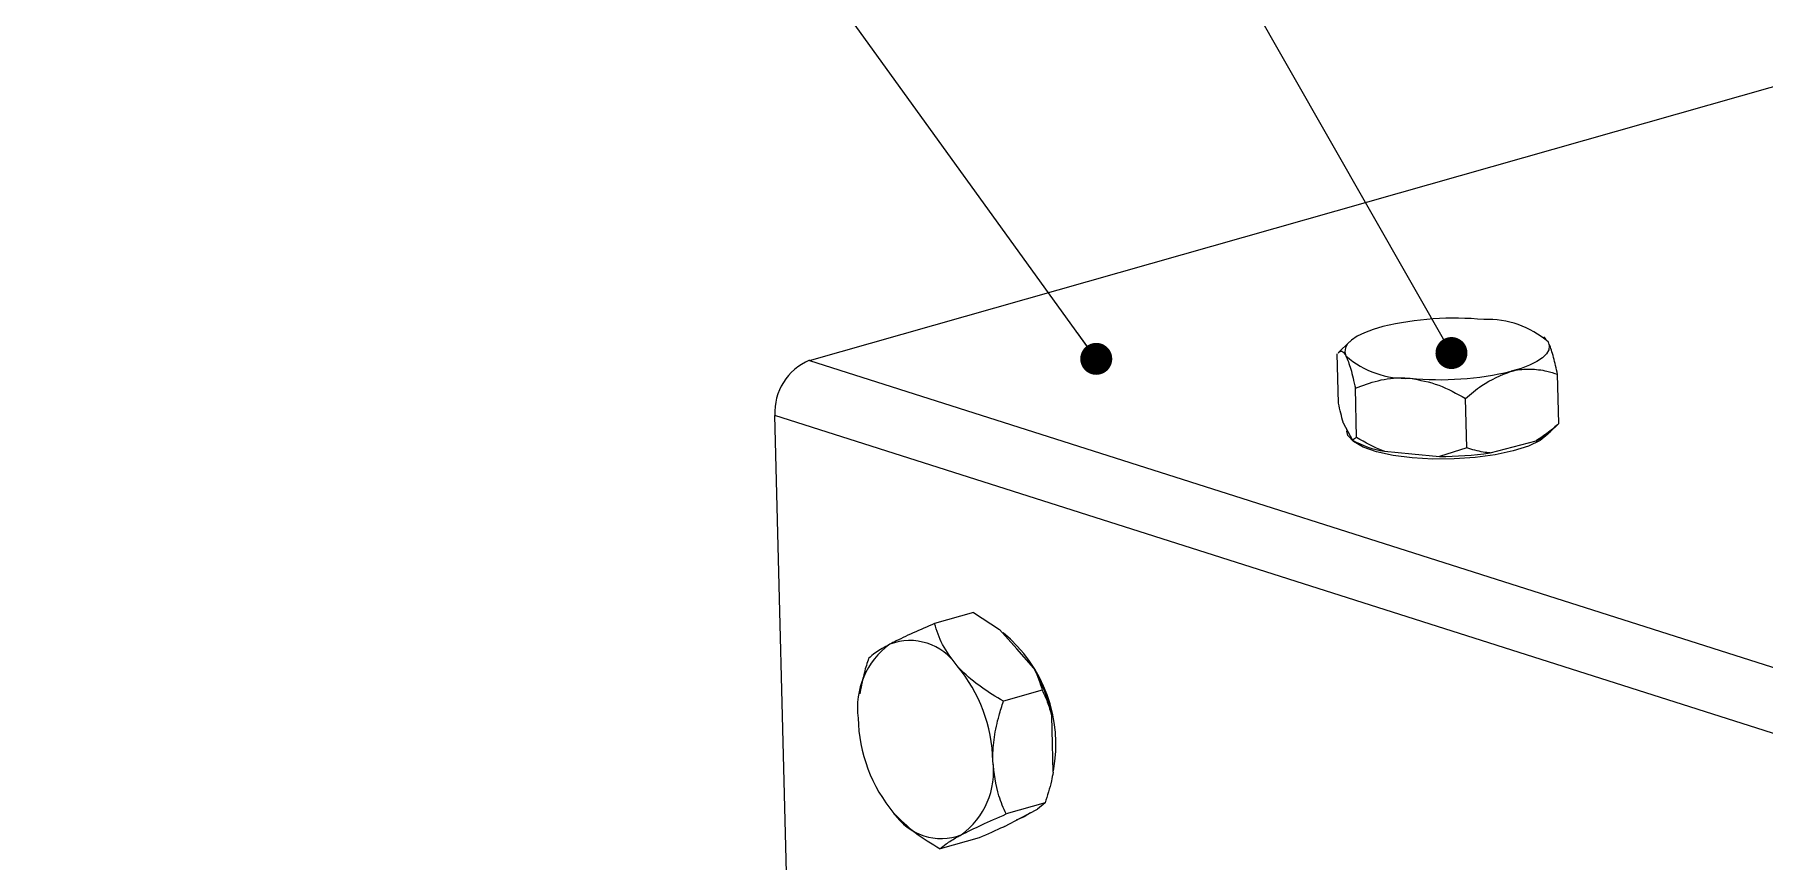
# Model space of a CAD drawing. Header units: millimetres. Extents: x 15 to 415, y 5 to 292.
# Drawn here: x 69.9 to 124.9, y 169.8 to 196.1 of the extents above; entities that cross this region are included whole.
import ezdxf

# ---------------------------------------------------------------- set-up
doc = ezdxf.new("R2010")
doc.units = ezdxf.units.MM
doc.dimstyles.new('SLDDIMSTYLE0', dxfattribs={"dimtxt": 0.18, "dimasz": 1.016, "dimexe": 0, "dimexo": 0.0625, "dimgap": 0, "dimtad": 0, "dimtih": 1, "dimtoh": 1, "dimdec": 0, "dimrnd": 1e-09, "dimzin": 0, "dimdsep": 46, "dimtxsty": 'Standard', "dimblk1": 'DOT', "dimblk2": 'DOT', "dimsah": 1, "dimcen": 0.09, "dimadec": 0, "dimazin": 0, "dimtfac": 1.016, "dimtdec": 0, "dimtofl": 0, "dimtmove": 0, "dimatfit": 3, "dimldrblk": 'DOT', "dimfxl": 1, "dimfrac": 2, "dimtolj": 1, "dimtzin": 0, "dimarcsym": 0})

# ---------------------------------------------------------------- blocks, each defined once
blk = doc.blocks.new('_DOT')
at = {"color": 0, "linetype": 'ByBlock', "lineweight": -2}
blk.add_line((-0.5, 0), (-1, 0), dxfattribs=at)
at = {"color": 0, "linetype": 'ByBlock', "const_width": 0.5}
blk.add_lwpolyline([(-0.25, 0, 1), (0.25, 0, 1)], format="xyb", close=True, dxfattribs=at)

msp = doc.modelspace()

# ---------------------------------------------------------------- linework, layer by layer
at = {"color": 7, "linetype": 'Continuous', "lineweight": 15}
for p, q in [((94.545, 185.718), (129.905, 195.768)), ((111.703, 186.307), (111.338, 185.959)), ((117.939, 186.406), (117.875, 186.461)), ((118.007, 186.302), (117.923, 186.387)), ((94.545, 185.718), (137.339, 172.075)), ((111.349, 184.357), (111.31, 185.926)), ((118.346, 183.706), (118.307, 185.275)), ((111.925, 183.262), (111.886, 184.831)), ((115.424, 182.937), (115.385, 184.506)), ((136.246, 170.324), (93.453, 183.967)), ((93.919, 165.237), (93.453, 183.967)), ((111.502, 183.73), (111.646, 183.456)), ((111.609, 183.526), (111.611, 183.471)), ((118.076, 183.442), (118.32, 183.675)), ((118.311, 183.684), (118.346, 183.706)), ((111.646, 183.456), (111.79, 183.183)), ((111.925, 183.262), (111.79, 183.183)), ((116.164, 182.776), (116.894, 182.968)), ((116.894, 182.968), (117.624, 183.16)), ((112.809, 182.827), (113.683, 182.746)), ((113.683, 182.746), (114.557, 182.665)), ((115.424, 182.937), (114.557, 182.665)), ((99.759, 177.708), (98.522, 177.356)), ((99.759, 177.708), (100.584, 177.169)), ((101.13, 176.551), (100.584, 177.169)), ((101.675, 175.933), (101.13, 176.551)), ((96.156, 175.19), (96.144, 175.117)), ((101.943, 175.236), (100.706, 174.884)), ((102.266, 173.525), (102.244, 174.419)), ((102.289, 172.63), (102.266, 173.525)), ((102.032, 171.655), (100.795, 171.304)), ((101.263, 171.18), (101.787, 171.457)), ((102.032, 171.655), (101.787, 171.457)), ((100.74, 170.904), (101.263, 171.18)), ((99.937, 170.547), (98.7, 170.196))]:
    msp.add_line(p, q, dxfattribs=at)
at = {"color": 7, "linetype": 'Continuous', "lineweight": 15, "flags": 128}
for points in [[(112.76, 186.79), (112.447, 186.697), (112.174, 186.594), (111.946, 186.481), (111.767, 186.362), (111.64, 186.238), (111.567, 186.111), (111.549, 185.984), (111.586, 185.858)], [(118.007, 186.302), (118.045, 186.176), (118.027, 186.049), (117.954, 185.922), (117.827, 185.798), (117.648, 185.679), (117.42, 185.566), (117.147, 185.463), (116.834, 185.37)], [(118.008, 183.383), (117.996, 183.369), (117.75, 183.174), (117.379, 182.996), (116.897, 182.842), (116.326, 182.719), (115.691, 182.632), (115.02, 182.586), (114.342, 182.581), (113.686, 182.62), (113.082, 182.699), (112.555, 182.815), (112.13, 182.963), (111.823, 183.138), (111.649, 183.33), (111.611, 183.471)], [(101.566, 171.34), (101.363, 171.209), (101.115, 171.109)]]:
    msp.add_lwpolyline(points, dxfattribs=at)
at = {"color": 7, "linetype": 'Continuous', "lineweight": 15}
for centre, radius, start, end in [((115.032, 177.251), 9.806, 84.5077, 103.3977), ((116.109, 184.133), 2.882, 48.8017, 92.7578), ((95.224, 184.078), 1.775, 112.4814, 183.6042), ((113.485, 188.027), 2.882, 228.8017, 272.7578), ((114.562, 194.909), 9.806, 264.5077, 283.3977), ((113.352, 186.023), 3.242, 241.1943, 260.3652), ((116.991, 184.679), 1.645, 292.6216, 311.2624), ((114.616, 193.488), 10.823, 269.6862, 278.2191), ((97.821, 173.528), 4.554, 349.2125, 50.8777), ((98.567, 174.679), 2.496, 126.1153, 187.5582), ((97.74, 175.017), 1.797, 33.6552, 110.9797), ((95.483, 172.876), 4.891, 1.2877, 39.8859), ((97.069, 173.339), 5.287, 11.7867, 29.3868), ((100.983, 174.461), 4.891, 181.2877, 219.8859), ((97.899, 172.658), 2.496, 306.1153, 7.5582), ((98.726, 172.32), 1.797, 213.6552, 290.9797)]:
    msp.add_arc(centre, radius, start, end, dxfattribs=at)
for points, knots in [([(118.307, 185.275), (118.265, 185.462), (118.179, 185.842), (118.077, 186.161), (118.02, 186.277), (118.007, 186.302)], [0, 0, 0, 0, 0.432383, 0.87955, 1, 1, 1, 1]), ([(111.346, 185.951), (111.371, 185.975), (111.434, 186.036), (111.518, 185.979), (111.574, 185.879), (111.586, 185.858)], [0, 0, 0, 0, 0.34312, 0.860608, 1, 1, 1, 1]), ([(111.586, 185.858), (111.638, 185.734), (111.739, 185.488), (111.837, 185.049), (111.886, 184.831)], [0, 0, 0, 0, 0.503997, 1, 1, 1, 1]), ([(111.886, 184.831), (112.123, 184.921), (112.604, 185.103), (113.205, 185.177), (113.55, 185.153), (113.623, 185.148)], [0, 0, 0, 0, 0.432384, 0.87955, 1, 1, 1, 1]), ([(113.623, 185.148), (113.932, 185.092), (114.544, 184.98), (115.106, 184.663), (115.385, 184.506)], [0, 0, 0, 0, 0.503997, 1, 1, 1, 1]), ([(115.385, 184.506), (115.553, 184.65), (116.007, 185.041), (116.515, 185.243), (116.834, 185.37)], [0, 0, 0, 0, 0.371083, 1, 1, 1, 1]), ([(116.834, 185.37), (116.858, 185.376), (117.06, 185.427), (117.447, 185.462), (117.915, 185.398), (118.195, 185.31), (118.307, 185.275)], [0, 0, 0, 0, 0.047105, 0.397299, 0.760115, 1, 1, 1, 1]), ([(111.502, 183.73), (111.5, 183.737), (111.448, 183.918), (111.398, 184.142), (111.349, 184.357)], [0, 0, 0, 0, 0.038998, 1, 1, 1, 1]), ([(118.346, 183.706), (118.238, 183.612), (118.005, 183.41), (117.757, 183.247), (117.624, 183.16)], [0, 0, 0, 0, 0.464966, 1, 1, 1, 1]), ([(112.809, 182.827), (112.797, 182.832), (112.493, 182.947), (112.203, 183.108), (111.925, 183.262)], [0, 0, 0, 0, 0.038997, 1, 1, 1, 1]), ([(116.164, 182.776), (116.092, 182.783), (115.838, 182.809), (115.597, 182.883), (115.424, 182.937)], [0, 0, 0, 0, 0.282256, 1, 1, 1, 1]), ([(98.522, 177.356), (98.29, 177.255), (97.819, 177.05), (97.354, 176.83), (97.141, 176.718), (97.096, 176.695)], [0, 0, 0, 0, 0.432383, 0.87955, 1, 1, 1, 1]), ([(99.236, 176.013), (99.065, 176.236), (98.728, 176.68), (98.59, 177.132), (98.522, 177.356)], [0, 0, 0, 0, 0.503997, 1, 1, 1, 1]), ([(97.096, 176.695), (96.934, 176.604), (96.611, 176.423), (96.488, 176.306), (96.427, 176.248)], [0, 0, 0, 0, 0.503998, 1, 1, 1, 1]), ([(96.427, 176.248), (96.379, 176.099), (96.265, 175.746), (96.196, 175.384), (96.156, 175.176)], [0, 0, 0, 0, 0.423257, 1, 1, 1, 1]), ([(100.706, 174.884), (100.468, 175.028), (99.984, 175.321), (99.505, 175.719), (99.283, 175.961), (99.236, 176.013)], [0, 0, 0, 0, 0.432384, 0.879552, 1, 1, 1, 1]), ([(101.675, 175.933), (101.68, 175.924), (101.8, 175.691), (101.873, 175.459), (101.943, 175.236)], [0, 0, 0, 0, 0.038995, 1, 1, 1, 1]), ([(100.372, 172.986), (100.372, 173.016), (100.367, 173.264), (100.408, 173.751), (100.54, 174.359), (100.659, 174.735), (100.706, 174.884)], [0, 0, 0, 0, 0.047105, 0.397299, 0.760115, 1, 1, 1, 1]), ([(101.943, 175.236), (101.998, 175.115), (102.115, 174.857), (102.199, 174.572), (102.244, 174.419)], [0, 0, 0, 0, 0.464965, 1, 1, 1, 1]), ([(100.795, 171.304), (100.711, 171.491), (100.485, 171.994), (100.416, 172.603), (100.372, 172.986)], [0, 0, 0, 0, 0.371083, 1, 1, 1, 1]), ([(102.289, 172.63), (102.27, 172.537), (102.206, 172.209), (102.105, 171.887), (102.032, 171.655)], [0, 0, 0, 0, 0.282257, 1, 1, 1, 1]), ([(97.23, 171.324), (97.444, 171.113), (97.868, 170.694), (98.424, 170.361), (98.7, 170.196)], [0, 0, 0, 0, 0.503997, 1, 1, 1, 1]), ([(99.369, 170.642), (99.576, 170.746), (99.985, 170.952), (100.527, 171.187), (100.795, 171.304)], [0, 0, 0, 0, 0.503997, 1, 1, 1, 1]), ([(100.74, 170.904), (100.73, 170.899), (100.481, 170.784), (100.204, 170.663), (99.937, 170.547)], [0, 0, 0, 0, 0.038997, 1, 1, 1, 1]), ([(98.7, 170.196), (98.755, 170.246), (98.867, 170.35), (99.127, 170.512), (99.327, 170.619), (99.369, 170.642)], [0, 0, 0, 0, 0.432383, 0.87955, 1, 1, 1, 1])]:
    msp.add_open_spline(points, degree=3, knots=knots, dxfattribs=at)

# ---------------------------------------------------------------- leaders
at = {"color": 7, "linetype": 'Continuous', "lineweight": 0}
for points in [[(103.656, 185.765), (84.665, 212.081)], [(114.938, 185.95), (100.188, 211.791)], [(77.567, 156.16), (56.201, 173.001)]]:
    msp.add_leader(points, dimstyle='SLDDIMSTYLE0', dxfattribs=at)

doc.saveas('drawing.dxf')
